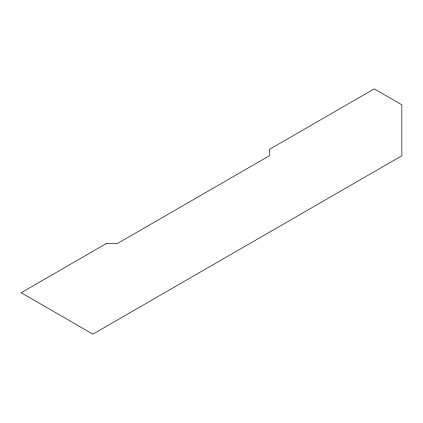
<?xml version="1.0" encoding="UTF-8"?>
<svg xmlns="http://www.w3.org/2000/svg" width="423" height="423" viewBox="0 0 423 423"><rect width="100%" height="100%" fill="white"/><g stroke="black" fill="none" stroke-linecap="round" stroke-linejoin="round"><path stroke-width="0.63" d="M106.67 243.352L21.15 292.727L92.875 334.138L401.85 155.754L401.85 104.788L374.265 88.862L269.435 149.382L269.435 155.754L117.705 243.352L106.67 243.352"/></g></svg>
